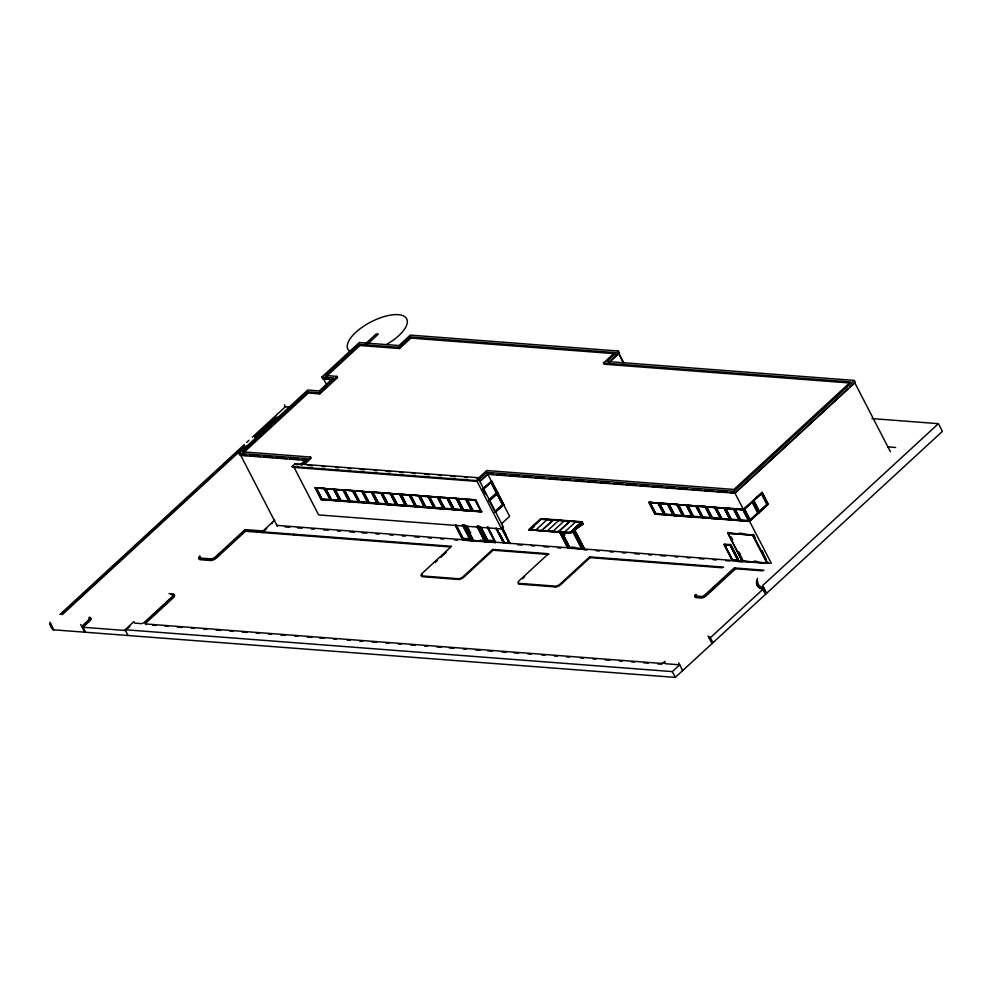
<?xml version="1.0" encoding="UTF-8"?>
<svg xmlns="http://www.w3.org/2000/svg" width="992" height="992" viewBox="0 0 992 992"><rect width="100%" height="100%" fill="white"/><g stroke="black" fill="none" stroke-linecap="round" stroke-linejoin="round"><path stroke-width="1.49" d="M695.528 594.568L695.429 594.667A4.204 1.736 -27.3 0 0 695.479 596.862L700.972 597.283A4.204 1.736 -27.3 0 0 705.399 595.436L735.184 568.007L735.58 568.776L762.898 570.871M695.938 595.336L695.826 595.436A4.204 1.736 -27.3 0 0 695.876 597.63L701.369 598.052A4.204 1.736 -27.3 0 0 705.796 596.204L735.58 568.776M59.855 614.507L244.379 444.552M246.648 442.457L248.93 440.361M252.352 437.212L285.386 406.782L289.962 407.142M306.342 460.4L239.965 455.316L238.96 453.381L307.731 390.042L319.25 390.922L333.362 377.915L321.854 377.034L322.846 378.969L331.489 379.626M321.854 377.034L359.302 342.538L398.933 345.563L410.279 335.11L618.487 351.044L619.479 352.991L609.274 362.39M242.631 451.844L307.768 391.852L319.288 392.733L337.032 376.39L337.64 377.543L319.883 393.886L308.363 393.006L243.226 453.009L242.631 451.844L310.558 457.052L311.153 458.205L304.482 464.355M613.874 353.611L410.924 338.086L399.578 348.539L359.947 345.501L326.12 376.662L325.525 375.497L359.352 344.348L398.97 347.374L410.328 336.92L614.817 352.569L615.412 353.735M365.18 344.063L376.204 333.92L378.349 334.081L367.338 344.224M88.71 618.066A3.336 1.376 -27.3 0 1 88.747 619.888L81.691 626.411L82.621 626.485L89.429 620.211A4.762 1.959 -27.3 0 0 89.354 617.198M292.156 466.513L295.207 463.698L479.434 477.797L479.83 478.566L476.78 481.38L292.566 467.282L292.156 466.513L476.383 480.599L479.434 477.797M300.216 464.727L306.888 458.577L238.96 453.381M301.655 465.248L310.558 457.052M128.067 635.512L125.079 629.734L133.945 621.562M126.592 629.486L129.915 626.423M422.17 574.504A4.204 1.736 -27.3 0 0 422.22 576.687L458.738 579.489A4.204 1.736 -27.3 0 0 463.301 577.642L493.098 550.213L548.886 554.491L548.489 553.722L492.689 549.444L462.904 576.873A4.204 1.736 -27.3 0 1 458.478 578.72L421.823 575.918A4.204 1.736 -27.3 0 1 421.761 573.723L451.534 546.294L245.086 530.497L216.12 557.169A4.762 1.959 -27.3 0 1 210.006 559.711L199.925 558.942A4.762 1.959 -27.3 0 1 199.851 555.929M450.405 546.952L245.483 531.266L216.516 557.938A4.762 1.959 -27.3 0 1 210.403 560.492L200.322 559.711A4.762 1.959 -27.3 0 1 199.876 557.058M262.458 532.568L262.967 530.956L245.061 529.592L214.904 557.355A3.336 1.376 -27.3 0 1 211.222 558.88L200.558 558.074A3.336 1.376 -27.3 0 1 200.012 556.996M274.747 520.118L271.597 523.02L271.994 523.788M315.096 487.89L475.788 499.894L481.554 511.922L321.16 499.646L315.096 487.89L475.788 499.894M321.16 499.646L330.311 499.794L324.198 488.796M330.894 500.092L324.508 488.56M333.634 489.515L339.45 500.799L330.906 500.142L324.83 488.337L315.977 487.915L321.768 499.15M343.071 490.234L348.874 501.518L340.64 500.588L334.54 489.626L343.691 489.788L349.469 501.816L343.381 490.011M340.64 500.588L340.033 501.096L333.944 489.292M349.779 501.58L358.608 501.964L352.495 490.953M361.931 491.685L367.747 502.956L359.513 502.039L353.412 491.077L362.564 491.226L368.33 503.254L362.254 491.449M359.513 502.039L358.893 502.535L352.817 490.73M371.368 492.404L377.183 503.688L368.95 502.758L362.849 491.796L372 491.945L378.088 503.75M315.394 487.618L321.47 499.422L386.917 504.134L377.766 503.973L371.69 492.181M390.24 493.842L396.056 505.126L387.822 504.196L381.722 493.247L390.873 493.396L396.949 505.201M387.822 504.196L381.436 492.664L372.583 492.243L378.386 503.477M399.677 494.562L405.492 505.846L397.259 504.916L391.158 493.966L400.309 494.115L406.075 506.143L400.012 494.388M397.259 504.916L396.639 505.424L390.55 493.619M406.385 505.92L415.226 506.292L409.113 495.293M381.126 492.9L387.202 504.705L424.663 507.024L416.119 506.366L410.328 495.132L419.182 495.554L424.564 506.007M419.467 496.124L425.556 507.086L434.099 507.743L427.986 496.732L419.467 496.124L425.258 507.358L462.396 509.9L453.245 509.752L447.169 497.947M416.119 506.366L415.512 506.862L409.423 495.058M427.998 496.781L428.606 496.285L434.694 508.09M425.556 507.086L424.948 507.594L418.86 495.789M437.422 497.451L443.226 508.735L434.384 508.313L428.296 496.508M446.846 498.182L452.662 509.454L444.428 508.536L438.328 497.575L447.479 497.724L453.567 509.528M444.118 508.76L437.745 497.277M444.428 508.536L438.042 497.004L429.201 496.57L434.992 507.805M477.834 478.727L486.737 470.53L733.944 489.453L850.665 381.945L603.458 363.022L604.054 364.188L851.26 383.098M603.458 363.022L614.817 352.569M453.865 509.256L448.062 498.021L456.915 498.443L463.004 510.248L481.852 511.649M479 479.52L486.787 472.341L733.993 491.263L854.335 380.42L855.34 382.354L734.985 493.198L487.791 474.288L480.004 481.455M618.487 351.044L607.129 361.497L854.335 380.42M479.595 481.517L487.779 473.978L493.818 474.436M609.72 361.658L618.872 353.239L624.526 364.213M483.24 488.572L491.722 481.058L503.824 504.506L495.64 512.046M482.521 489.54L491.722 481.058M488.572 500.576L497.203 492.925L491.424 481.715L482.782 489.366M465.719 499.621L471.535 510.905L462.681 510.483L456.618 498.728M475.156 500.34L480.971 511.624L472.738 510.694L466.637 499.745L475.478 500.117L481.554 511.922M472.738 510.694L472.118 511.202L466.042 499.398M488.87 499.906L496.322 493.036L490.817 482.36L483.364 489.23L486.117 494.562M488.87 500.6L497.773 492.776L489.589 500.315M489.874 500.129L497.476 493.446L503.254 504.643L494.624 512.294L503.824 504.506M489.143 501.121L497.476 493.446M435.228 562.452L437.46 560.406M440.795 557.33L446.363 552.197M455.44 525.859L462.793 540.107L470.406 540.442L462.297 524.718M470.952 540.367L473.085 540.231L470.952 540.367L463.351 525.636M465.67 525.834L473.556 540.268M501.431 523.838L509.628 516.299L486.787 472.341M473.258 540.541L485.014 541.136M477.586 526.727L485.187 541.458L487.308 541.31L479.706 526.591M501.952 527.409L509.69 543.393M485.187 541.458L487.308 541.31M487.27 527.36L494.996 542.314L487.382 541.992L479.086 526.008M298.394 467.12L293.781 466.773L318.643 514.922L501.63 528.934L503.477 527.236L478.603 479.074M462.793 540.107L495.578 542.612L487.853 526.789M495.913 528.314L503.589 543.157L504.159 542.624M499.67 533.349L504.271 542.264L503.688 542.798L509.838 542.698L507.061 542.475M503.589 543.157L510.347 543.108M528.711 529.74L540.801 518.605L581.957 521.755L583.147 524.074L570.065 533.274L528.711 529.74L570.065 532.977M541 519.002L528.91 530.125L533.671 526.777M541.31 519.014L529.22 530.15L533.981 526.802M535.482 530.336L546.964 519.758M540.987 531.055L553.065 519.92M541.297 531.08L553.685 519.672M547.001 531.216L558.484 520.639M552.581 531.638L564.064 521.06M557.69 532.332L570.078 520.924M558 532.357L570.078 521.222M564.101 532.518L575.583 521.941M569.867 532.89L581.957 521.755M548.489 553.722L518.828 581.039A4.204 1.736 -27.3 0 0 518.779 583.333L555.421 586.136A4.204 1.736 -27.3 0 0 559.86 584.3L589.645 556.872L723.664 567.126M522.524 578.77L524.718 576.749M529.517 529.877L573.686 532.518M573.847 532.803L575.98 532.667L583.966 549.01L582.143 548.874L573.847 532.803L575.98 532.667M567.908 547.782L570.028 547.646L567.908 547.782L559.624 531.724M559.922 532.605L567.945 548.154L560.22 532.332M575.31 547.435L571.132 547.113L570.214 547.956L581.969 548.564M582.143 548.874L584.263 548.737M567.945 548.154L584.635 549.134L574.641 529.765M768.267 504.159L749.245 521.383L654.894 514.166L648.83 502.411L743.789 509.38L762.203 492.404L768.267 504.159L749.853 521.135L711.797 518.221M655.191 513.881L673.481 515.034L664.33 514.885L658.242 503.08L649.71 502.423L658.564 502.857L664.64 514.662M722.511 567.771L590.054 557.64L560.257 585.069A4.204 1.736 -27.3 0 1 555.83 586.917L554.974 586.855M676.804 504.754L682.608 516.026L673.766 515.604L667.678 503.8L658.849 503.428L667.988 503.576L674.076 515.381L711.214 517.923L702.063 517.774L695.987 505.97L687.444 505.312L692.949 516.82L686.861 505.015L677.71 504.866L686.551 505.25L692.627 517.055L701.778 517.204L695.665 506.193L687.146 505.585M654.894 514.166L664.045 514.315L657.932 503.304M686.241 505.474L692.044 516.758L683.203 516.324L677.114 504.519L668.273 504.147L677.424 504.296L683.513 516.1M695.69 506.242L696.297 505.746L702.386 517.539M730.682 519.709L724.606 507.904L715.455 507.755L724.284 508.14L730.087 519.362L720.936 519.213L714.86 507.408L706.316 506.763L714.55 507.693L720.651 518.642L711.5 518.494L705.424 506.689L696.582 506.317L705.734 506.466L711.822 518.27M714.55 507.693L715.17 507.185L721.258 518.99M736.114 491.858L847.937 388.852M850.194 386.781L854.72 382.614L890.419 451.794M749.245 521.383L743.157 509.578L734.328 509.206L742.859 509.851L748.662 521.085L739.809 520.664L733.72 508.859L724.892 508.474L734.043 508.623L740.119 520.428M730.087 519.362L723.974 508.363M733.41 509.082L739.226 520.366L730.372 519.932L724.309 508.177M742.859 509.851L762.203 492.404M744.36 509.231L752.692 501.555L758.483 512.79L750.15 520.465L744.05 509.206L750.15 520.465M753.573 500.749L761.906 493.074L767.696 504.308L759.364 511.984L753.263 500.724L759.364 511.984M768.205 562.588L767.374 563.344L742.314 561.435L727.756 533.212L728.587 532.456M728.401 533.324L752.953 535.196M749.853 520.44L758.483 512.79M759.066 511.959L767.696 504.308M738.222 561.112L739.102 560.604L732.332 560.666L723.974 544.472L730.806 544.546M723.974 544.472L730.397 544.732L738.755 560.926M726.442 547.038L725.127 544.484L724.557 545.017L730.707 544.918M727.756 533.212L752.816 535.134L753.647 534.366M732.679 560.096L738.594 560.195M743.206 560.294L742.376 561.063L766.928 562.935L767.758 562.179M742.314 561.435L727.992 533.002L753.052 534.924L767.61 563.134M50.84 624.055L49.6 623.956L52.588 629.734L675.304 677.4L942.4 431.384L938.42 423.671L762.65 585.565L766.642 593.278M125.079 629.734L672.316 671.609L679.694 664.826L665.979 663.772A3.621 1.488 -27.3 0 1 665.099 662.557M709.02 637.806L709.925 636.976L712.913 642.754M765.564 594.258L762.575 588.479L763.654 587.487L761.769 587.152A27.764 11.42 -27.3 0 1 757.801 581.486M710.322 637.744L762.972 589.248A29.19 12.016 -27.3 0 1 757.218 581.027M764.175 591.567L765.241 590.575M262.062 531.799L272.564 522.189M263.512 531.613L266.662 528.724M582.837 524.049L569.755 533.25L581.845 522.127L583.147 524.074M520.006 584.176L519.176 584.102A4.204 1.736 -27.3 0 1 518.605 582.664M325.525 375.497L337.032 376.39M871.98 418.587L938.42 423.671M329.319 379.155L323.466 378.708L326.976 385.491M887.89 446.871L895.615 447.454M243.933 446.202L246.946 446.437M761.906 493.074L767.399 504.283M246.76 455.526L240.585 455.055L277.376 526.355M249.848 455.762L260.648 456.593M263.736 456.828L272.998 457.535M276.086 457.771L286.899 458.602M289.986 458.837L299.249 459.544M302.337 459.78L305.424 460.028M496.868 474.672L506.081 475.379M509.156 475.614L519.907 476.433M522.982 476.668L532.196 477.375M535.271 477.611L544.484 478.318M549.097 478.665L558.31 479.372M561.385 479.607L570.598 480.314M575.211 480.674L584.437 481.368M587.5 481.604L596.725 482.31M599.788 482.546L609.014 483.253M613.614 483.612L622.84 484.307M625.915 484.542L636.666 485.373M639.741 485.609L648.954 486.316M652.029 486.551L662.78 487.37M665.855 487.605L675.068 488.312M678.144 488.548L687.357 489.254M691.97 489.602L701.183 490.308M704.258 490.544L713.471 491.251M716.546 491.486L727.297 492.305M730.372 492.54L734.985 492.9M298.679 464.702L295.616 464.467L295.207 463.698M307.892 465.409L312.492 465.756M321.706 466.463L324.781 466.699M335.519 467.517L338.594 467.753M347.808 468.46L350.883 468.695M360.084 469.402L364.696 469.749M373.91 470.456L376.972 470.692M386.186 471.398L390.786 471.758M399.999 472.452L403.074 472.688M412.288 473.395L415.35 473.63M424.564 474.337L429.176 474.684M438.377 475.391L441.452 475.627M450.666 476.334L455.266 476.681M464.479 477.388L467.554 477.623M476.755 478.33L479.83 478.566M752.692 501.555L758.186 512.765M491.424 481.715L496.893 492.9M306.082 467.716L312.232 468.187M319.92 468.77L324.533 469.117M332.221 469.712L338.371 470.183M344.522 470.654L350.672 471.126M358.36 471.708L362.973 472.068M370.661 472.651L376.824 473.122M384.512 473.717L389.124 474.064M396.812 474.647L402.963 475.118M410.651 475.714L415.264 476.061M422.952 476.656L429.102 477.127M435.252 477.598L441.403 478.07M449.091 478.652L455.241 479.124M461.392 479.595L467.542 480.066M648.83 502.411L743.182 509.628M663.462 514.017L655.824 513.434L650.293 502.721M672.898 514.736L665.26 514.154L659.73 503.44M682.322 515.456L674.696 514.873L669.166 504.172M691.759 516.187L684.12 515.604L678.602 504.891M701.195 516.906L693.557 516.324L688.039 505.61M710.632 517.626L702.993 517.043L697.463 506.329M720.068 518.345L712.43 517.762L706.899 507.048M729.504 519.076L721.866 518.481L716.336 507.78M738.941 519.796L731.302 519.213L725.772 508.499M748.377 520.515L740.739 519.932L735.208 509.218M329.728 499.497L322.09 498.914L316.56 488.213M339.152 500.228L331.526 499.646L325.996 488.932M348.589 500.948L340.963 500.365L335.432 489.651M358.025 501.667L350.387 501.084L344.869 490.37M367.462 502.386L359.823 501.803L354.305 491.09M376.898 503.118L369.26 502.522L363.729 491.821M386.334 503.837L378.696 503.254L373.166 492.54M395.771 504.556L388.132 503.973L382.602 493.26M405.207 505.275L397.569 504.692L392.038 493.979M414.644 505.994L407.005 505.412L401.475 494.71M424.08 506.726L416.442 506.143L410.911 495.43M433.504 507.445L425.878 506.862L420.348 496.149M442.94 508.164L435.314 507.582L429.784 496.868M452.377 508.884L444.738 508.301L439.22 497.6M461.813 509.615L454.175 509.032L448.644 498.319M471.25 510.334L463.611 509.752L458.081 499.038M480.686 511.054L473.048 510.471L467.517 499.757M738.904 533.237L743.33 533.584M540.801 518.915L582.155 522.152L570.065 533.274L569.867 532.592L581.349 522.015L541 519.3L540.801 518.605M563.047 520.887L568.168 521.271M572.446 531.774L575.36 531.997L573.661 529.554M570.685 531.935L575.943 532.295L570.474 532.196M576.042 533.423L574.901 533.336L582.18 547.435L583.321 547.522M730.36 545.228L724.706 544.868L732.877 560.48M469.576 538.817L463.177 538.334L456.568 525.512M472.13 539.016L470.989 538.929L463.71 524.83M486.365 540.107L485.224 540.02L477.946 525.921M494.165 540.702L487.766 540.218L481.157 527.397M569.086 546.443L567.945 546.344L560.666 532.245M480.054 540.144L484.232 540.466M753.945 561.112L757.008 561.348M509.491 543.008L503.849 542.661L496.62 528.637M732.604 560.158L738.246 560.517M769.842 563.307L276.88 525.388M285.088 526.95L289.701 527.298M297.414 527.893L302.027 528.24M311.277 528.959L314.365 529.195M323.603 529.902L328.228 530.249M337.466 530.956L340.554 531.191M349.792 531.898L354.417 532.258M362.117 532.84L366.742 533.2M375.993 533.907L379.068 534.142M389.856 534.961L392.931 535.196M402.182 535.916L405.257 536.151M414.507 536.858L419.132 537.205M428.37 537.912L431.458 538.148M440.696 538.854L443.784 539.09M454.572 539.921L457.647 540.156M517.737 544.757L522.362 545.104M534.688 546.046L531.6 545.811L531.204 545.042M543.926 546.753L548.539 547.113M557.777 547.82L560.852 548.055M583.953 549.816L587.028 550.052M596.266 550.758L599.342 550.994M610.13 551.825L613.205 552.06M622.443 552.767L625.518 553.003M634.756 553.71L639.381 554.057M648.619 554.764L651.694 554.999M660.932 555.706L665.545 556.066M674.783 556.772L677.871 557.008M687.109 557.715L690.184 557.95M699.422 558.657L704.035 559.017M713.273 559.724L716.36 559.959M725.598 560.666L730.211 561.013M737.912 561.608L742.524 561.956M764.014 570.214L734.254 567.932L704.295 595.46A2.778 1.141 -27.3 0 1 701.704 596.44L696.533 596.043A2.778 1.141 -27.3 0 1 696.496 594.605M519.275 584.127L555.694 586.917M169.062 593.588L172.906 593.886A4.762 1.959 -27.3 0 1 172.98 596.899L146.072 621.699A3.621 1.488 -27.3 0 0 146.122 623.993L660.35 663.338A3.621 1.488 -27.3 0 0 665 661.416M170.748 594.456L173.315 594.654A4.762 1.959 -27.3 0 1 173.687 594.704M152.694 625.233L155.781 625.468M165.056 626.175L168.144 626.411M177.407 627.13L182.032 627.477M191.307 628.184L194.395 628.42M203.658 629.139L206.745 629.374M216.008 630.081L220.646 630.428M229.908 631.148L232.996 631.383M242.259 632.09L246.896 632.437M256.159 633.156L259.247 633.392M268.51 634.099L271.61 634.334M280.872 635.041L285.498 635.401M294.773 636.108L297.86 636.343M307.123 637.05L311.748 637.41M319.474 637.992L324.111 638.352M333.374 639.059L336.462 639.294M347.274 640.125L350.362 640.361M359.625 641.068L362.712 641.303M371.975 642.01L376.613 642.37M385.876 643.076L388.963 643.312M398.226 644.019L401.314 644.267M410.589 644.974L415.214 645.321M424.489 646.04L427.577 646.276M436.84 646.982L441.465 647.33M449.19 647.925L453.828 648.284M463.09 648.991L466.178 649.227M475.441 649.934L480.078 650.293M487.791 650.876L492.429 651.236M501.692 651.942L506.329 652.302M514.054 652.885L518.68 653.244M527.942 653.951L531.03 654.187M541.843 655.018L544.93 655.253M554.206 655.96L557.293 656.196M566.556 656.902L569.644 657.138M580.456 657.969L583.544 658.204M592.807 658.911L595.894 659.147M605.157 659.866L609.795 660.213M619.058 660.92L622.145 661.156M631.408 661.875L634.496 662.11M643.771 662.817L648.396 663.164M657.659 663.884L660.746 664.119A3.621 1.488 -27.3 0 0 662.234 663.921M125.476 630.503L83.018 627.254L89.826 620.992A4.762 1.959 -27.3 0 0 89.751 617.966M51.187 627.043L52.427 627.13M171.976 594.716L172.273 594.754A3.336 1.376 -27.3 0 1 172.31 596.576L144.547 622.17A2.678 1.104 -27.3 0 1 141.1 623.608L135.123 623.15A2.678 1.104 -27.3 0 1 134.404 622.43M761.893 492.379L767.969 504.147M743.789 509.38L749.853 521.135M733.993 491.263L771.392 563.419M761.968 550.498L763.356 553.176M753.548 534.651L755.172 537.8M761.819 550.672L766.419 559.587M752.816 535.134L767.374 563.344M752.717 535.407L766.928 562.935M734.626 508.921L740.416 520.155M725.189 508.202L730.992 519.436M728.996 532.766L729.604 533.944M731.129 536.908L732.666 539.884M738.804 551.775L740.342 554.739M715.753 507.482L721.556 518.717M738.99 552.606L742.45 559.327M731.501 545.885L738.408 559.265M730.162 544.943L738.532 561.137M730.124 545.439L738.023 560.728M706.316 506.763L712.12 517.998M705.101 506.912L710.917 518.196M724.21 544.261L732.567 560.455M618.562 353.512L623.522 363.122M696.88 506.032L702.683 517.266M687.444 505.312L693.247 516.547M678.02 504.593L683.81 515.828M668.583 503.874L674.374 515.108M667.368 504.023L673.184 515.307M659.147 503.142L664.938 514.377M649.71 502.423L655.501 513.658M649.128 502.126L655.204 513.93M708.015 635.884L712.008 643.597M678.689 662.892L682.67 670.604M672.316 671.609L675.304 677.4M589.645 556.872L590.054 557.64M573.686 528.773L584.338 549.407M575.67 532.952L583.966 549.01M574.157 532.53L582.44 548.588M573.388 532.803L581.659 548.836M563.543 532.419L564.919 535.085M561.745 531.576L570.102 548.316L561.435 531.861M560.616 532.778L568.218 547.51M497.166 493.421L502.944 504.618M496.868 494.09L502.374 504.767L494.921 511.624L489.416 500.948M410.328 336.92L410.924 338.086M483.736 490.643L485.014 493.123M502.746 528.376L506.205 535.072M510 543.418L501.642 527.223L509.776 543.628M501.369 527.93L509.268 543.219M476.768 480.773L501.63 528.934M476.383 480.599L476.78 481.38M496.694 528.575L504.122 542.971M496.211 528.215L503.812 542.946M398.97 347.374L399.578 348.539M487.556 527.074L495.578 542.612M492.689 549.444L493.098 550.213M472.44 510.967L466.352 499.174L457.498 498.74L463.301 509.975M480.971 527.88L488.002 541.483M479.979 526.802L487.692 541.756M479.409 526.864L487.01 541.595M477.499 525.996L485.224 541.83L477.189 526.281M477.127 526.715L484.716 541.421M456.605 498.678L461.751 508.66M456.283 498.902L462.098 510.186M467.269 526.33L470.729 533.014M466.091 526.368L473.147 540.9L464.851 524.917M465.174 525.772L472.775 540.504M463.661 525.363L471.262 540.082M463.264 524.917L470.989 540.739L462.966 525.19M455.688 524.644L463.4 539.598M455.39 524.917L463.103 539.884M359.352 344.348L359.947 345.501M418.55 496.012L424.365 507.296M415.822 506.639L409.746 494.834L400.892 494.413L406.683 505.647M380.804 493.123L386.62 504.407M319.288 392.733L319.883 393.886M307.768 391.852L308.363 393.006M359.216 502.312L353.127 490.507L344.274 490.073L350.077 501.307M340.343 500.861L334.254 489.056L325.413 488.634L331.204 499.869M284.382 404.86L285.386 406.782M293.52 534.204L293.917 534.973M245.086 530.497L245.483 531.266M82.621 626.485L85.61 632.264M80.699 624.476L84.68 632.189M49.848 622.12L53.828 629.833M174.009 594.816A4.762 1.959 -27.3 0 1 173.389 597.68L146.469 622.468A3.621 1.488 -27.3 0 0 145.799 624.526M61.74 614.556A2.852 1.178 -27.3 0 1 62.26 613.552L241.279 448.706A2.864 1.178 -27.3 0 1 244.962 447.181M254.584 436.988A2.976 1.228 -27.3 0 1 255.279 435.748L273.755 418.736A3.001 1.228 -27.3 0 1 277.512 417.21M277.363 418.004A3.001 1.228 -27.3 0 0 274.152 419.504L255.676 436.517A2.976 1.228 -27.3 0 0 255.279 436.964M245.359 447.95A2.864 1.178 -27.3 0 0 241.688 449.488L62.657 614.321A2.852 1.178 -27.3 0 0 62.471 614.544M664.342 662.978A3.621 1.488 -27.3 0 1 663.933 663.214M762.575 588.479A29.19 12.016 -27.3 0 1 757.541 578.386M349.643 351.242A33.096 13.615 -27.3 0 1 366.246 324.582A33.096 13.615 -27.3 0 1 405.554 317.304A33.096 13.615 -27.3 0 1 386.657 344.385M573.785 532.121L582.168 549.246L573.785 532.121M752.085 502.2L744.62 509.07L750.15 519.771L757.603 512.914L752.085 502.2M761.286 493.718L753.833 500.588L759.364 511.289L766.816 504.432L761.286 493.718M752.99 500.886L759.066 512.653L752.99 500.886"/></g></svg>
